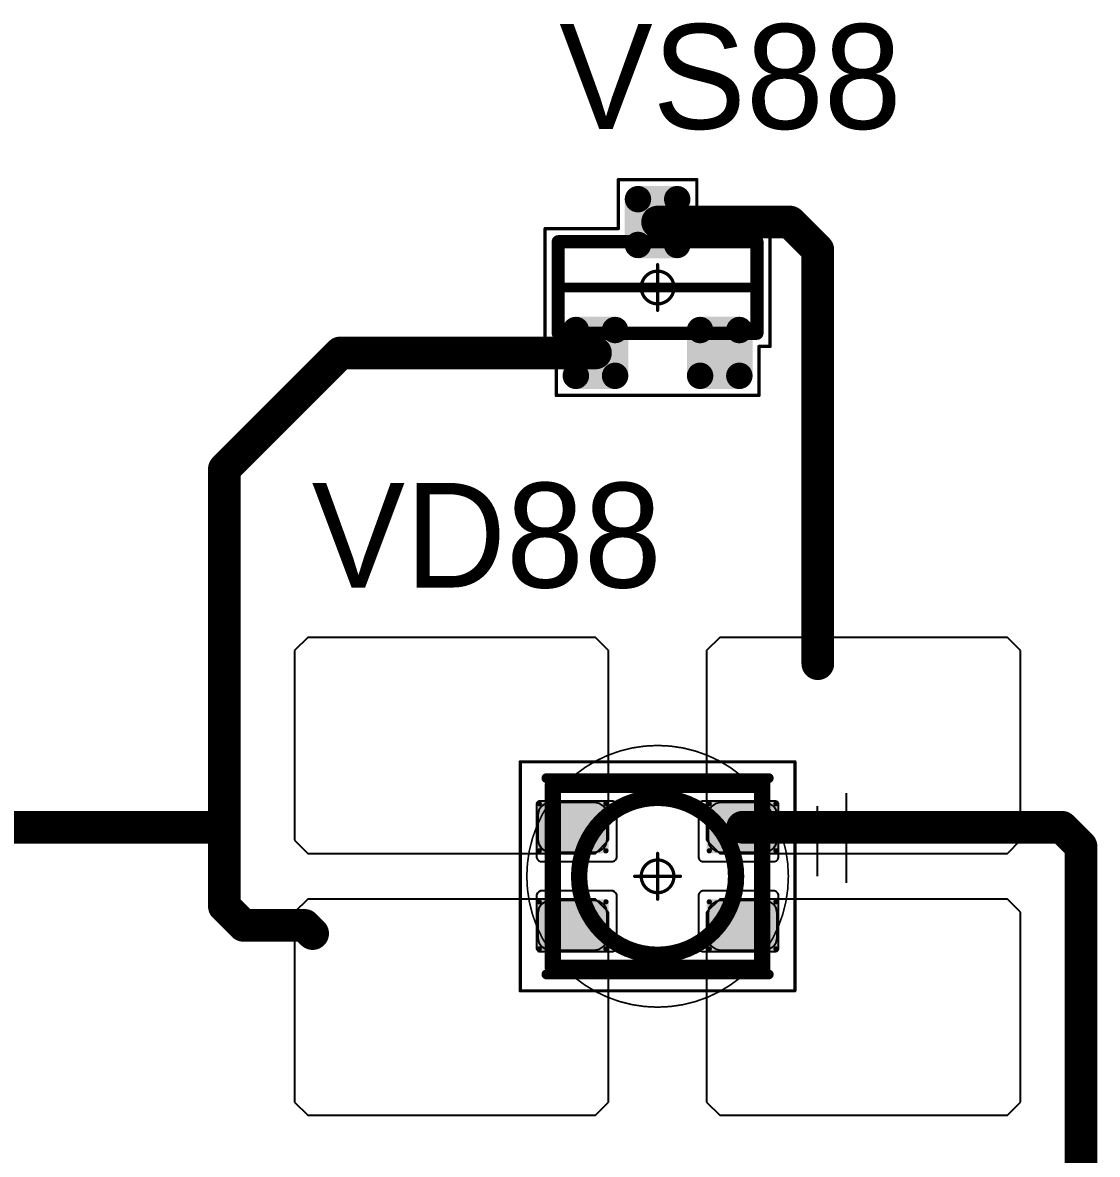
# Model space of a CAD drawing. Header units: millimetres. Extents: x 0 to 400, y 0 to 514.
# Drawn here: x 270.29 to 286.72, y 288.25 to 305.55 of the extents above; entities that cross this region are included whole.
import ezdxf

# ---------------------------------------------------------------- set-up
doc = ezdxf.new("R2010")
doc.units = ezdxf.units.MM
for name, color, linetype in [('Mechanical13', 56, 'Continuous'), ('Mechanical15', 56, 'Continuous'), ('Mechanical2', 216, 'Continuous'), ('TopLayer', 1, 'Continuous'), ('TopOverlay', 2, 'Continuous'), ('TopPaste', 8, 'Continuous'), ('TopSolder', 216, 'Continuous')]:
    doc.layers.add(name, color=color, linetype=linetype)

# ---------------------------------------------------------------- blocks, each defined once
blk = doc.blocks.new('SOT23_94')
at = {"layer": 'Mechanical13', "const_width": 0.2}
for points in [[(-0.7, 1.52), (0.7, 1.52)], [(-0.7, 1.52), (-0.7, -1.52)], [(0.7, 1.52), (0.7, -1.52)], [(-0.7, -1.52), (0.7, -1.52)]]:
    blk.add_lwpolyline(points, dxfattribs=at)
at = {"layer": 'Mechanical13', "const_width": 0.1}
for points in [[(-0.75, 1.52, 1), (-0.65, 1.52, 1)], [(-0.75, 1.52, 1), (-0.65, 1.52, 1)], [(0.65, 1.52, 1), (0.75, 1.52, 1)], [(0.65, 1.52, 1), (0.75, 1.52, 1)], [(-0.75, -1.52, 1), (-0.65, -1.52, 1)], [(-0.75, -1.52, 1), (-0.65, -1.52, 1)], [(0.65, -1.52, 1), (0.75, -1.52, 1)], [(0.65, -1.52, 1), (0.75, -1.52, 1)]]:
    blk.add_lwpolyline(points, format="xyb", close=True, dxfattribs=at)
at = {"layer": 'Mechanical15', "const_width": 0.05}
for points in [[(-0.9, 1.72), (-0.9, 1.55)], [(-0.9, 1.72), (0.9, 1.72)], [(0.9, 1.72), (0.9, 0.6)], [(-1.65, 1.55), (-1.65, -1.55)], [(-1.65, 1.55), (-0.9, 1.55)], [(0.9, 0.6), (1.65, 0.6)], [(1.65, 0.6), (1.65, -0.6)], [(0, 0.35), (0, -0.35)], [(-0.35, 0), (0.35, 0)], [(0.9, -0.6), (1.65, -0.6)], [(0.9, -0.6), (0.9, -1.72)], [(-1.65, -1.55), (-0.9, -1.55)], [(-0.9, -1.55), (-0.9, -1.72)], [(-0.9, -1.72), (0.9, -1.72)]]:
    blk.add_lwpolyline(points, dxfattribs=at)
at = {"layer": 'Mechanical15'}
for points, const_width in [([(-0.913, 1.72, 1), (-0.888, 1.72, 1)], 0.025), ([(-0.913, 1.72, 1), (-0.888, 1.72, 1)], 0.025), ([(0.888, 1.72, 1), (0.913, 1.72, 1)], 0.025), ([(0.888, 1.72, 1), (0.913, 1.72, 1)], 0.025), ([(-1.662, 1.55, 1), (-1.637, 1.55, 1)], 0.025), ([(-1.662, 1.55, 1), (-1.637, 1.55, 1)], 0.025), ([(-0.913, 1.55, 1), (-0.888, 1.55, 1)], 0.025), ([(-0.913, 1.55, 1), (-0.888, 1.55, 1)], 0.025), ([(0.888, 0.6, 1), (0.913, 0.6, 1)], 0.025), ([(0.888, 0.6, 1), (0.913, 0.6, 1)], 0.025), ([(1.637, 0.6, 1), (1.662, 0.6, 1)], 0.025), ([(1.637, 0.6, 1), (1.662, 0.6, 1)], 0.025), ([(-0.012, 0.35, 1), (0.012, 0.35, 1)], 0.025), ([(0.25, 0, 1), (-0.25, 0, 1)], 0.05), ([(-0.362, 0, 1), (-0.337, 0, 1)], 0.025), ([(-0.262, 0, 1), (-0.238, 0, 1)], 0.025), ([(0.238, 0, 1), (0.262, 0, 1)], 0.025), ([(0.337, 0, 1), (0.362, 0, 1)], 0.025), ([(-0.012, -0.35, 1), (0.012, -0.35, 1)], 0.025), ([(0.888, -0.6, 1), (0.913, -0.6, 1)], 0.025), ([(0.888, -0.6, 1), (0.913, -0.6, 1)], 0.025), ([(1.637, -0.6, 1), (1.662, -0.6, 1)], 0.025), ([(1.637, -0.6, 1), (1.662, -0.6, 1)], 0.025), ([(-1.662, -1.55, 1), (-1.637, -1.55, 1)], 0.025), ([(-1.662, -1.55, 1), (-1.637, -1.55, 1)], 0.025), ([(-0.913, -1.55, 1), (-0.888, -1.55, 1)], 0.025), ([(-0.913, -1.55, 1), (-0.888, -1.55, 1)], 0.025), ([(-0.913, -1.72, 1), (-0.888, -1.72, 1)], 0.025), ([(-0.913, -1.72, 1), (-0.888, -1.72, 1)], 0.025), ([(0.888, -1.72, 1), (0.913, -1.72, 1)], 0.025), ([(0.888, -1.72, 1), (0.913, -1.72, 1)], 0.025)]:
    blk.add_lwpolyline(points, format="xyb", close=True, dxfattribs=dict(at, const_width=const_width))
at = {"layer": 'TopLayer', "const_width": 0.1}
for points in [[(-1.4, 1.25, 1), (-1.3, 1.25, 1)], [(-0.7, 1.25, 1), (-0.6, 1.25, 1)], [(-1.4, 0.65, 1), (-1.3, 0.65, 1)], [(-0.7, 0.65, 1), (-0.6, 0.65, 1)], [(0.6, 0.3, 1), (0.7, 0.3, 1)], [(1.3, 0.3, 1), (1.4, 0.3, 1)], [(0.6, -0.3, 1), (0.7, -0.3, 1)], [(1.3, -0.3, 1), (1.4, -0.3, 1)], [(-1.4, -0.65, 1), (-1.3, -0.65, 1)], [(-0.7, -0.65, 1), (-0.6, -0.65, 1)], [(-1.4, -1.25, 1), (-1.3, -1.25, 1)], [(-0.7, -1.25, 1), (-0.6, -1.25, 1)]]:
    blk.add_lwpolyline(points, format="xyb", close=True, dxfattribs=at)
at = {"layer": 'TopLayer'}
for points in [[(-1.45, 1.25), (-1.45, 0.65), (-0.55, 1.25), (-0.55, 0.65)], [(-1.35, 1.35), (-1.35, 0.55), (-0.65, 1.35), (-0.65, 0.55)], [(0.65, 0.4), (0.65, -0.4), (1.35, 0.4), (1.35, -0.4)], [(0.55, 0.3), (0.55, -0.3), (1.45, 0.3), (1.45, -0.3)], [(-1.45, -0.65), (-1.45, -1.25), (-0.55, -0.65), (-0.55, -1.25)], [(-1.35, -0.55), (-1.35, -1.35), (-0.65, -0.55), (-0.65, -1.35)]]:
    blk.add_solid(points, dxfattribs=at)
at = {"layer": 'TopOverlay', "const_width": 0.15}
blk.add_lwpolyline([(0, 1.5), (0, -1.5)], dxfattribs=at)
at = {"layer": 'TopOverlay', "const_width": 0.075}
for points in [[(-0.038, 1.5, 1), (0.038, 1.5, 1)], [(-0.038, -1.5, 1), (0.038, -1.5, 1)]]:
    blk.add_lwpolyline(points, format="xyb", close=True, dxfattribs=at)
at = {"layer": 'TopPaste', "const_width": 0.075}
for points in [[(-1.387, 1.25, 1), (-1.313, 1.25, 1)], [(-0.687, 1.25, 1), (-0.613, 1.25, 1)], [(-1.387, 0.65, 1), (-1.313, 0.65, 1)], [(-0.687, 0.65, 1), (-0.613, 0.65, 1)], [(0.613, 0.3, 1), (0.687, 0.3, 1)], [(1.313, 0.3, 1), (1.387, 0.3, 1)], [(0.613, -0.3, 1), (0.687, -0.3, 1)], [(1.313, -0.3, 1), (1.387, -0.3, 1)], [(-1.387, -0.65, 1), (-1.313, -0.65, 1)], [(-0.687, -0.65, 1), (-0.613, -0.65, 1)], [(-1.387, -1.25, 1), (-1.313, -1.25, 1)], [(-0.687, -1.25, 1), (-0.613, -1.25, 1)]]:
    blk.add_lwpolyline(points, format="xyb", close=True, dxfattribs=at)
at = {"layer": 'TopPaste'}
for points in [[(-1.425, 1.25), (-1.425, 0.65), (-0.575, 1.25), (-0.575, 0.65)], [(-1.35, 1.325), (-1.35, 0.575), (-0.65, 1.325), (-0.65, 0.575)], [(0.65, 0.375), (0.65, -0.375), (1.35, 0.375), (1.35, -0.375)], [(0.575, 0.3), (0.575, -0.3), (1.425, 0.3), (1.425, -0.3)], [(-1.425, -0.65), (-1.425, -1.25), (-0.575, -0.65), (-0.575, -1.25)], [(-1.35, -0.575), (-1.35, -1.325), (-0.65, -0.575), (-0.65, -1.325)]]:
    blk.add_solid(points, dxfattribs=at)
at = {"layer": 'TopSolder', "const_width": 0.202}
for points in [[(-1.451, 1.25, 1), (-1.249, 1.25, 1)], [(-0.751, 1.25, 1), (-0.549, 1.25, 1)], [(-1.451, 0.65, 1), (-1.249, 0.65, 1)], [(-0.751, 0.65, 1), (-0.549, 0.65, 1)], [(0.549, 0.3, 1), (0.751, 0.3, 1)], [(1.249, 0.3, 1), (1.451, 0.3, 1)], [(0.549, -0.3, 1), (0.751, -0.3, 1)], [(1.249, -0.3, 1), (1.451, -0.3, 1)], [(-1.451, -0.65, 1), (-1.249, -0.65, 1)], [(-0.751, -0.65, 1), (-0.549, -0.65, 1)], [(-1.451, -1.25, 1), (-1.249, -1.25, 1)], [(-0.751, -1.25, 1), (-0.549, -1.25, 1)]]:
    blk.add_lwpolyline(points, format="xyb", close=True, dxfattribs=at)
at = {"layer": 'TopSolder'}
for points in [[(-1.35, 1.452), (-1.35, 0.448), (-0.65, 1.452), (-0.65, 0.448)], [(-1.552, 1.25), (-1.552, 0.65), (-0.448, 1.25), (-0.448, 0.65)], [(0.65, 0.502), (0.65, -0.502), (1.35, 0.502), (1.35, -0.502)], [(0.448, 0.3), (0.448, -0.3), (1.552, 0.3), (1.552, -0.3)], [(-1.35, -0.448), (-1.35, -1.452), (-0.65, -0.448), (-0.65, -1.452)], [(-1.552, -0.65), (-1.552, -1.25), (-0.448, -0.65), (-0.448, -1.25)]]:
    blk.add_solid(points, dxfattribs=at)
blk = doc.blocks.new('E65F_267')
at = {"layer": 'Mechanical13'}
for p, q in [((2.441, 1.071), (2.441, 0)), ((1.905, 0.536), (2.976, 0.536))]:
    blk.add_line(p, q, dxfattribs=at)
at = {"layer": 'Mechanical13', "const_width": 0.25}
for points in [[(-1.6, -1.4), (-1.6, 1.4)], [(-1.6, 1.4), (1.6, 1.4)], [(1.6, -1.4), (1.6, 1.4)], [(-1.6, -1.4), (1.6, -1.4)]]:
    blk.add_lwpolyline(points, dxfattribs=at)
at = {"layer": 'Mechanical13'}
for points, const_width in [([(-1.663, 1.4, 1), (-1.538, 1.4, 1)], 0.125), ([(-1.663, 1.4, 1), (-1.538, 1.4, 1)], 0.125), ([(1.537, 1.4, 1), (1.662, 1.4, 1)], 0.125), ([(1.537, 1.4, 1), (1.662, 1.4, 1)], 0.125), ([(1.2, 0, 1), (-1.2, 0, 1)], 0.25), ([(-1.263, 0, 1), (-1.138, 0, 1)], 0.125), ([(1.137, 0, 1), (1.262, 0, 1)], 0.125), ([(-1.663, -1.4, 1), (-1.538, -1.4, 1)], 0.125), ([(-1.663, -1.4, 1), (-1.538, -1.4, 1)], 0.125), ([(1.537, -1.4, 1), (1.662, -1.4, 1)], 0.125), ([(1.537, -1.4, 1), (1.662, -1.4, 1)], 0.125)]:
    blk.add_lwpolyline(points, format="xyb", close=True, dxfattribs=dict(at, const_width=const_width))
at = {"layer": 'Mechanical15', "const_width": 0.05}
for points in [[(-2.1, 1.75), (2.1, 1.75)], [(-2.1, -1.75), (-2.1, 1.75)], [(2.1, -1.75), (2.1, 1.75)], [(0, -0.35), (0, 0.35)], [(0, -0.35), (0, 0.35)], [(-0.35, 0), (0.35, 0)], [(-0.35, 0), (0.35, 0)], [(-2.1, -1.75), (2.1, -1.75)]]:
    blk.add_lwpolyline(points, dxfattribs=at)
at = {"layer": 'Mechanical15'}
for points, const_width in [([(-2.113, 1.75, 1), (-2.088, 1.75, 1)], 0.025), ([(-2.113, 1.75, 1), (-2.088, 1.75, 1)], 0.025), ([(2.087, 1.75, 1), (2.112, 1.75, 1)], 0.025), ([(2.087, 1.75, 1), (2.112, 1.75, 1)], 0.025), ([(-0.013, 0.35, 1), (0.012, 0.35, 1)], 0.025), ([(-0.013, 0.35, 1), (0.012, 0.35, 1)], 0.025), ([(0.25, 0, 1), (-0.25, 0, 1)], 0.05), ([(0.25, 0, 1), (-0.25, 0, 1)], 0.05), ([(-0.363, 0, 1), (-0.338, 0, 1)], 0.025), ([(-0.363, 0, 1), (-0.338, 0, 1)], 0.025), ([(-0.263, 0, 1), (-0.238, 0, 1)], 0.025), ([(-0.263, 0, 1), (-0.238, 0, 1)], 0.025), ([(0.237, 0, 1), (0.262, 0, 1)], 0.025), ([(0.237, 0, 1), (0.262, 0, 1)], 0.025), ([(0.337, 0, 1), (0.362, 0, 1)], 0.025), ([(0.337, 0, 1), (0.362, 0, 1)], 0.025), ([(-0.013, -0.35, 1), (0.012, -0.35, 1)], 0.025), ([(-0.013, -0.35, 1), (0.012, -0.35, 1)], 0.025), ([(-2.113, -1.75, 1), (-2.088, -1.75, 1)], 0.025), ([(-2.113, -1.75, 1), (-2.088, -1.75, 1)], 0.025), ([(2.087, -1.75, 1), (2.112, -1.75, 1)], 0.025), ([(2.087, -1.75, 1), (2.112, -1.75, 1)], 0.025)]:
    blk.add_lwpolyline(points, format="xyb", close=True, dxfattribs=dict(at, const_width=const_width))
at = {"layer": 'TopLayer'}
for p, q in [((-5.35, 3.65), (-5.55, 3.45)), ((-0.95, 3.65), (-5.35, 3.65)), ((-5.35, 3.65), (-5.35, 3.65)), ((-0.75, 3.45), (-0.95, 3.65)), ((0.95, 3.65), (0.75, 3.45)), ((5.35, 3.65), (0.95, 3.65)), ((0.95, 3.65), (0.95, 3.65)), ((5.55, 3.45), (5.35, 3.65)), ((-5.55, 3.45), (-5.55, 3.45)), ((-5.55, 3.45), (-5.55, 0.55)), ((-0.75, 0.55), (-0.75, 3.45)), ((0.75, 3.45), (0.75, 3.45)), ((0.75, 3.45), (0.75, 0.55)), ((5.55, 0.55), (5.55, 3.45)), ((-5.55, 0.55), (-5.35, 0.35)), ((-0.95, 0.35), (-0.75, 0.55)), ((0.75, 0.55), (0.95, 0.35)), ((5.35, 0.35), (5.55, 0.55)), ((-5.35, 0.35), (-0.95, 0.35)), ((0.95, 0.35), (5.35, 0.35)), ((-5.35, -0.35), (-5.55, -0.55)), ((-0.95, -0.35), (-5.35, -0.35)), ((-5.35, -0.35), (-5.35, -0.35)), ((-0.75, -0.55), (-0.95, -0.35)), ((0.95, -0.35), (0.75, -0.55)), ((5.35, -0.35), (0.95, -0.35)), ((0.95, -0.35), (0.95, -0.35)), ((5.55, -0.55), (5.35, -0.35)), ((-5.55, -0.55), (-5.55, -0.55)), ((-5.55, -0.55), (-5.55, -3.45)), ((-0.75, -3.45), (-0.75, -0.55)), ((0.75, -0.55), (0.75, -0.55)), ((0.75, -0.55), (0.75, -3.45)), ((5.55, -3.45), (5.55, -0.55)), ((-5.55, -3.45), (-5.35, -3.65)), ((-0.95, -3.65), (-0.75, -3.45)), ((0.75, -3.45), (0.95, -3.65)), ((5.35, -3.65), (5.55, -3.45)), ((-5.35, -3.65), (-0.95, -3.65)), ((0.95, -3.65), (5.35, -3.65))]:
    blk.add_line(p, q, dxfattribs=at)
at = {"layer": 'TopLayer', "const_width": 0.04}
for points in [[(-1.83, 1.11, 1), (-1.79, 1.11, 1)], [(-0.81, 1.11, 1), (-0.77, 1.11, 1)], [(0.77, 1.11, 1), (0.81, 1.11, 1)], [(1.79, 1.11, 1), (1.83, 1.11, 1)], [(-1.83, 0.39, 1), (-1.79, 0.39, 1)], [(-0.81, 0.39, 1), (-0.77, 0.39, 1)], [(0.77, 0.39, 1), (0.81, 0.39, 1)], [(1.79, 0.39, 1), (1.83, 0.39, 1)], [(-1.83, -0.39, 1), (-1.79, -0.39, 1)], [(-0.81, -0.39, 1), (-0.77, -0.39, 1)], [(0.77, -0.39, 1), (0.81, -0.39, 1)], [(1.79, -0.39, 1), (1.83, -0.39, 1)], [(-1.83, -1.11, 1), (-1.79, -1.11, 1)], [(-0.81, -1.11, 1), (-0.77, -1.11, 1)], [(0.77, -1.11, 1), (0.81, -1.11, 1)], [(1.79, -1.11, 1), (1.83, -1.11, 1)]]:
    blk.add_lwpolyline(points, format="xyb", close=True, dxfattribs=at)
at = {"layer": 'TopLayer'}
for points in [[(-1.85, 1.11), (-1.85, 0.39), (-0.75, 1.11), (-0.75, 0.39)], [(-1.81, 1.15), (-1.81, 0.35), (-0.79, 1.15), (-0.79, 0.35)], [(0.75, 1.11), (0.75, 0.39), (1.85, 1.11), (1.85, 0.39)], [(0.79, 1.15), (0.79, 0.35), (1.81, 1.15), (1.81, 0.35)], [(-1.85, -0.39), (-1.85, -1.11), (-0.75, -0.39), (-0.75, -1.11)], [(-1.81, -0.35), (-1.81, -1.15), (-0.79, -0.35), (-0.79, -1.15)], [(0.75, -0.39), (0.75, -1.11), (1.85, -0.39), (1.85, -1.11)], [(0.79, -0.35), (0.79, -1.15), (1.81, -0.35), (1.81, -1.15)]]:
    blk.add_solid(points, dxfattribs=at)
at = {"layer": 'TopOverlay'}
for p, q in [((2.886, 1.271), (2.886, -0.1)), ((2.2, 0.586), (3.571, 0.586))]:
    blk.add_line(p, q, dxfattribs=at)
at = {"layer": 'TopOverlay', "const_width": 0.15}
for points in [[(-1.7, 1.5), (1.7, 1.5)], [(-1.7, -1.5), (1.7, -1.5)]]:
    blk.add_lwpolyline(points, dxfattribs=at)
at = {"layer": 'TopOverlay', "const_width": 0.075}
for points in [[(-1.738, 1.5, 1), (-1.663, 1.5, 1)], [(1.662, 1.5, 1), (1.737, 1.5, 1)], [(-1.738, -1.5, 1), (-1.663, -1.5, 1)], [(1.662, -1.5, 1), (1.737, -1.5, 1)]]:
    blk.add_lwpolyline(points, format="xyb", close=True, dxfattribs=at)
at = {"layer": 'TopPaste'}
for p, q in [((-1.773, 1.073), (-1.814, 1.011)), ((-1.711, 1.114), (-1.773, 1.073)), ((-1.638, 1.129), (-1.711, 1.114)), ((-0.963, 1.129), (-1.638, 1.129)), ((-0.889, 1.114), (-0.963, 1.129)), ((-0.827, 1.073), (-0.889, 1.114)), ((-0.786, 1.011), (-0.827, 1.073)), ((0.827, 1.073), (0.786, 1.011)), ((0.889, 1.114), (0.827, 1.073)), ((0.962, 1.129), (0.889, 1.114)), ((1.637, 1.129), (0.962, 1.129)), ((1.711, 1.114), (1.637, 1.129)), ((1.773, 1.073), (1.711, 1.114)), ((1.814, 1.011), (1.773, 1.073)), ((-1.814, 1.011), (-1.829, 0.938)), ((-1.829, 0.938), (-1.829, 0.563)), ((-0.771, 0.938), (-0.786, 1.011)), ((-0.771, 0.563), (-0.771, 0.938)), ((0.786, 1.011), (0.771, 0.938)), ((0.771, 0.938), (0.771, 0.563)), ((1.829, 0.938), (1.814, 1.011)), ((1.829, 0.563), (1.829, 0.938)), ((-1.829, 0.563), (-1.814, 0.489)), ((-0.786, 0.489), (-0.771, 0.563)), ((0.771, 0.563), (0.786, 0.489)), ((1.814, 0.489), (1.829, 0.563)), ((-1.814, 0.489), (-1.773, 0.427)), ((-1.773, 0.427), (-1.711, 0.386)), ((-1.711, 0.386), (-1.638, 0.371)), ((-1.638, 0.371), (-0.963, 0.371)), ((-0.963, 0.371), (-0.889, 0.386)), ((-0.889, 0.386), (-0.827, 0.427)), ((-0.827, 0.427), (-0.786, 0.489)), ((0.786, 0.489), (0.827, 0.427)), ((0.827, 0.427), (0.889, 0.386)), ((0.889, 0.386), (0.962, 0.371)), ((0.962, 0.371), (1.637, 0.371)), ((1.637, 0.371), (1.711, 0.386)), ((1.711, 0.386), (1.773, 0.427)), ((1.773, 0.427), (1.814, 0.489)), ((-1.814, -0.489), (-1.829, -0.563)), ((-1.773, -0.427), (-1.814, -0.489)), ((-1.711, -0.386), (-1.773, -0.427)), ((-1.638, -0.371), (-1.711, -0.386)), ((-0.963, -0.371), (-1.638, -0.371)), ((-0.889, -0.386), (-0.963, -0.371)), ((-0.827, -0.427), (-0.889, -0.386)), ((-0.786, -0.489), (-0.827, -0.427)), ((-0.771, -0.563), (-0.786, -0.489)), ((0.786, -0.489), (0.771, -0.563)), ((0.827, -0.427), (0.786, -0.489)), ((0.889, -0.386), (0.827, -0.427)), ((0.962, -0.371), (0.889, -0.386)), ((1.637, -0.371), (0.962, -0.371)), ((1.711, -0.386), (1.637, -0.371)), ((1.773, -0.427), (1.711, -0.386)), ((1.814, -0.489), (1.773, -0.427)), ((1.829, -0.563), (1.814, -0.489)), ((-1.829, -0.563), (-1.829, -0.938)), ((-0.771, -0.938), (-0.771, -0.563)), ((0.771, -0.563), (0.771, -0.938)), ((1.829, -0.938), (1.829, -0.563)), ((-1.829, -0.938), (-1.814, -1.011)), ((-1.814, -1.011), (-1.773, -1.073)), ((-0.827, -1.073), (-0.786, -1.011)), ((-0.786, -1.011), (-0.771, -0.938)), ((0.771, -0.938), (0.786, -1.011)), ((0.786, -1.011), (0.827, -1.073)), ((1.773, -1.073), (1.814, -1.011)), ((1.814, -1.011), (1.829, -0.938)), ((-1.773, -1.073), (-1.711, -1.114)), ((-1.711, -1.114), (-1.638, -1.129)), ((-1.638, -1.129), (-0.963, -1.129)), ((-0.963, -1.129), (-0.889, -1.114)), ((-0.889, -1.114), (-0.827, -1.073)), ((0.827, -1.073), (0.889, -1.114)), ((0.889, -1.114), (0.962, -1.129)), ((0.962, -1.129), (1.637, -1.129)), ((1.637, -1.129), (1.711, -1.114)), ((1.711, -1.114), (1.773, -1.073))]:
    blk.add_line(p, q, dxfattribs=at)
at = {"layer": 'TopSolder'}
for p, q in [((-1.842, 1.129), (-1.85, 1.111)), ((-1.85, 1.111), (-1.85, 1.101)), ((-1.85, 1.101), (-1.85, 1.101)), ((-1.85, 1.101), (-1.85, 0.301)), ((-1.828, 1.143), (-1.842, 1.129)), ((-1.81, 1.151), (-1.828, 1.143)), ((-1.8, 1.151), (-1.81, 1.151)), ((-0.7, 1.151), (-1.8, 1.151)), ((-0.685, 1.151), (-0.7, 1.151)), ((-0.7, 1.151), (-0.7, 1.151)), ((-0.658, 1.139), (-0.685, 1.151)), ((-0.636, 1.118), (-0.658, 1.139)), ((-0.625, 1.09), (-0.636, 1.118)), ((-0.625, 1.076), (-0.625, 1.09)), ((-0.625, 0.301), (-0.625, 1.076)), ((0.636, 1.118), (0.625, 1.09)), ((0.625, 1.09), (0.625, 1.076)), ((0.625, 1.076), (0.625, 1.076)), ((0.625, 1.076), (0.625, 0.301)), ((0.657, 1.139), (0.636, 1.118)), ((0.685, 1.151), (0.657, 1.139)), ((0.7, 1.151), (0.685, 1.151)), ((1.8, 1.151), (0.7, 1.151)), ((1.81, 1.151), (1.8, 1.151)), ((1.8, 1.151), (1.8, 1.151)), ((1.828, 1.143), (1.81, 1.151)), ((1.842, 1.129), (1.828, 1.143)), ((1.85, 1.111), (1.842, 1.129)), ((1.85, 1.101), (1.85, 1.111)), ((1.85, 0.301), (1.85, 1.101)), ((-1.85, 0.301), (-1.85, 0.286)), ((-1.85, 0.286), (-1.839, 0.258)), ((-1.839, 0.258), (-1.818, 0.237)), ((-1.818, 0.237), (-1.79, 0.226)), ((-1.79, 0.226), (-1.775, 0.226)), ((-1.775, 0.226), (-1.775, 0.226)), ((-1.775, 0.226), (-0.7, 0.226)), ((-0.7, 0.226), (-0.685, 0.226)), ((-0.685, 0.226), (-0.658, 0.237)), ((-0.658, 0.237), (-0.636, 0.258)), ((-0.636, 0.258), (-0.625, 0.286)), ((-0.625, 0.286), (-0.625, 0.301)), ((-0.625, 0.301), (-0.625, 0.301)), ((0.625, 0.301), (0.625, 0.286)), ((0.625, 0.286), (0.636, 0.258)), ((0.636, 0.258), (0.657, 0.237)), ((0.657, 0.237), (0.685, 0.226)), ((0.685, 0.226), (0.7, 0.226)), ((0.7, 0.226), (0.7, 0.226)), ((0.7, 0.226), (1.775, 0.226)), ((1.775, 0.226), (1.79, 0.226)), ((1.79, 0.226), (1.817, 0.237)), ((1.817, 0.237), (1.839, 0.258)), ((1.839, 0.258), (1.85, 0.286)), ((1.85, 0.286), (1.85, 0.301)), ((1.85, 0.301), (1.85, 0.301)), ((-1.839, -0.257), (-1.85, -0.285)), ((-1.85, -0.285), (-1.85, -0.299)), ((-1.85, -0.299), (-1.85, -0.299)), ((-1.85, -0.299), (-1.85, -1.099)), ((-1.818, -0.236), (-1.839, -0.257)), ((-1.79, -0.224), (-1.818, -0.236)), ((-1.775, -0.224), (-1.79, -0.224)), ((-0.7, -0.224), (-1.775, -0.224)), ((-0.685, -0.224), (-0.7, -0.224)), ((-0.7, -0.224), (-0.7, -0.224)), ((-0.658, -0.236), (-0.685, -0.224)), ((-0.636, -0.257), (-0.658, -0.236)), ((-0.625, -0.285), (-0.636, -0.257)), ((-0.625, -0.299), (-0.625, -0.285)), ((-0.625, -1.074), (-0.625, -0.299)), ((0.636, -0.257), (0.625, -0.285)), ((0.625, -0.285), (0.625, -0.299)), ((0.625, -0.299), (0.625, -0.299)), ((0.625, -0.299), (0.625, -1.074)), ((0.657, -0.236), (0.636, -0.257)), ((0.685, -0.224), (0.657, -0.236)), ((0.7, -0.224), (0.685, -0.224)), ((1.775, -0.224), (0.7, -0.224)), ((1.79, -0.224), (1.775, -0.224)), ((1.775, -0.224), (1.775, -0.224)), ((1.817, -0.236), (1.79, -0.224)), ((1.839, -0.257), (1.817, -0.236)), ((1.85, -0.285), (1.839, -0.257)), ((1.85, -0.299), (1.85, -0.285)), ((1.85, -1.099), (1.85, -0.299)), ((-1.85, -1.099), (-1.85, -1.109)), ((-1.85, -1.109), (-1.842, -1.128)), ((-1.842, -1.128), (-1.828, -1.142)), ((-1.828, -1.142), (-1.81, -1.149)), ((-1.81, -1.149), (-1.8, -1.149)), ((-1.8, -1.149), (-0.7, -1.149)), ((-1.8, -1.149), (-1.8, -1.149)), ((-0.7, -1.149), (-0.685, -1.149)), ((-0.685, -1.149), (-0.658, -1.138)), ((-0.658, -1.138), (-0.636, -1.117)), ((-0.636, -1.117), (-0.625, -1.089)), ((-0.625, -1.089), (-0.625, -1.074)), ((-0.625, -1.074), (-0.625, -1.074)), ((0.625, -1.074), (0.625, -1.089)), ((0.625, -1.089), (0.636, -1.117)), ((0.636, -1.117), (0.657, -1.138)), ((0.657, -1.138), (0.685, -1.149)), ((0.685, -1.149), (0.7, -1.149)), ((0.7, -1.149), (1.8, -1.149)), ((0.7, -1.149), (0.7, -1.149)), ((1.8, -1.149), (1.81, -1.149)), ((1.81, -1.149), (1.828, -1.142)), ((1.828, -1.142), (1.842, -1.128)), ((1.842, -1.128), (1.85, -1.109)), ((1.85, -1.109), (1.85, -1.099)), ((1.85, -1.099), (1.85, -1.099))]:
    blk.add_line(p, q, dxfattribs=at)

msp = doc.modelspace()

# ---------------------------------------------------------------- linework, layer by layer
at = {"layer": 'Mechanical2'}
for points, const_width in [([(282, 292.5, 1), (278, 292.5, 1)], 0.0254), ([(280, 294.5, 1), (280, 294.5, 1)], 0.0005), ([(277.994, 292.5, 1), (278.006, 292.5, 1)], 0.0127), ([(278, 292.5, 1), (278, 292.5, 1)], 0.0005), ([(281.994, 292.5, 1), (282.006, 292.5, 1)], 0.0127), ([(282, 292.5, 1), (282, 292.5, 1)], 0.0005), ([(280, 290.5, 1), (280, 290.5, 1)], 0.0005)]:
    msp.add_lwpolyline(points, format="xyb", close=True, dxfattribs=dict(at, const_width=const_width))
at = {"layer": 'Mechanical2', "const_width": 0.001}
for points in [[(280, 290.5), (280, 294.5)], [(278, 292.5), (282, 292.5)]]:
    msp.add_lwpolyline(points, dxfattribs=at)
at = {"layer": 'TopLayer', "const_width": 0.5}
for points in [[(280, 302.5), (282.025, 302.5)], [(282.025, 302.5), (282.45, 302.075)], [(282.45, 295.75), (282.45, 302.075)], [(273.375, 298.725), (275.15, 300.5)], [(275.15, 300.5), (279.05, 300.5)], [(273.375, 293.225), (273.375, 298.725)], [(261.3, 293.25), (273.35, 293.25)], [(273.35, 293.25), (273.375, 293.225)], [(273.375, 292.043), (273.375, 293.225)], [(281.3, 293.25), (286.182, 293.25)], [(286.182, 293.25), (286.475, 292.957)], [(286.475, 286.725), (286.475, 292.957)], [(273.375, 292.043), (273.668, 291.75)], [(273.668, 291.75), (274.6, 291.75)], [(274.6, 291.75), (274.725, 291.625)]]:
    msp.add_lwpolyline(points, dxfattribs=at)
at = {"layer": 'TopLayer', "const_width": 0.25}
for points in [[(279.875, 302.5, 1), (280.125, 302.5, 1)], [(281.9, 302.5, 1), (282.15, 302.5, 1)], [(281.9, 302.5, 1), (282.15, 302.5, 1)], [(282.325, 302.075, 1), (282.575, 302.075, 1)], [(282.325, 302.075, 1), (282.575, 302.075, 1)], [(275.025, 300.5, 1), (275.275, 300.5, 1)], [(275.025, 300.5, 1), (275.275, 300.5, 1)], [(278.925, 300.5, 1), (279.175, 300.5, 1)], [(273.25, 298.725, 1), (273.5, 298.725, 1)], [(273.25, 298.725, 1), (273.5, 298.725, 1)], [(282.325, 295.75, 1), (282.575, 295.75, 1)], [(273.225, 293.25, 1), (273.475, 293.25, 1)], [(273.225, 293.25, 1), (273.475, 293.25, 1)], [(273.25, 293.225, 1), (273.5, 293.225, 1)], [(273.25, 293.225, 1), (273.5, 293.225, 1)], [(273.25, 293.225, 1), (273.5, 293.225, 1)], [(281.175, 293.25, 1), (281.425, 293.25, 1)], [(286.057, 293.25, 1), (286.307, 293.25, 1)], [(286.057, 293.25, 1), (286.307, 293.25, 1)], [(286.35, 292.957, 1), (286.6, 292.957, 1)], [(286.35, 292.957, 1), (286.6, 292.957, 1)], [(273.25, 292.043, 1), (273.5, 292.043, 1)], [(273.25, 292.043, 1), (273.5, 292.043, 1)], [(273.543, 291.75, 1), (273.793, 291.75, 1)], [(273.543, 291.75, 1), (273.793, 291.75, 1)], [(274.475, 291.75, 1), (274.725, 291.75, 1)], [(274.475, 291.75, 1), (274.725, 291.75, 1)], [(274.6, 291.625, 1), (274.85, 291.625, 1)]]:
    msp.add_lwpolyline(points, format="xyb", close=True, dxfattribs=at)

# ---------------------------------------------------------------- block references
for name, p, rotation in [('SOT23_94', (280, 301.5), 90), ('E65F_267', (280, 292.5), 360)]:
    msp.add_blockref(name, p, dxfattribs=dict(rotation=rotation))

# ---------------------------------------------------------------- texts
at = {"layer": 'TopOverlay'}
for s, p in [('VS88', (278.497, 303.925)), ('VD88', (274.711, 296.914))]:
    msp.add_text(s, height=1.6, dxfattribs=at).set_placement(p)

doc.saveas('drawing.dxf')
